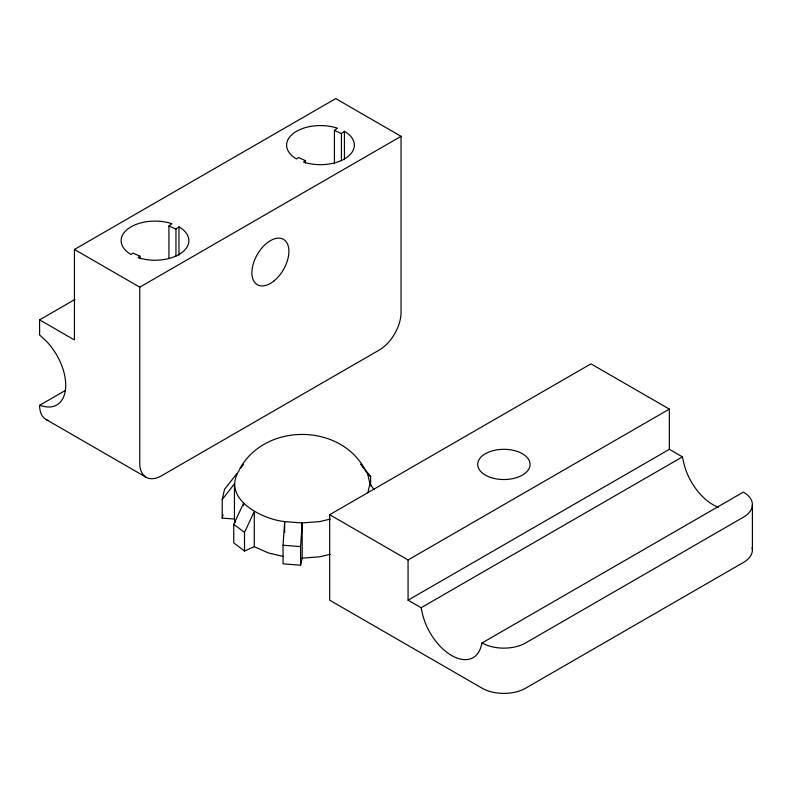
<?xml version="1.0" encoding="UTF-8"?>
<svg xmlns="http://www.w3.org/2000/svg" width="792" height="792" viewBox="0 0 792 792"><rect width="100%" height="100%" fill="white"/><g stroke="black" fill="none" stroke-linecap="round" stroke-linejoin="round"><path stroke-width="1.19" d="M330.224 519.097L319.72 521.611L302.188 522.948L302.188 558.142L300.574 565.191L283.041 563.864L283.041 545.252L284.655 521.611C261.35 519.136 220.879 498.346 239.451 469.933M300.574 565.191L300.574 546.589L302.188 522.948L284.655 521.611L284.655 532.541M235.214 522.403L234.442 519.037L222.225 518.107L222.225 499.495L224.532 489.377L236.749 473.705M222.225 518.107L222.998 514.731M367.874 492.832L369.933 483.833L367.617 473.705L364.914 469.933M482.09 642.926A30.789 17.78 0 0 0 525.641 642.926L743.381 517.216A30.789 17.78 0 0 0 743.381 492.079L482.09 642.926L481.051 646.411A43.114 24.889 60 0 1 451.608 655.499A43.114 24.889 60 0 1 422.166 612.414L421.126 607.731L408.068 600.188L408.068 559.964L669.349 409.108L669.349 449.331L408.068 600.188M283.487 556.529L268.31 552.905L254.282 546.688L244.51 551.014L233.749 542.916L233.749 524.314L243.52 503.385L243.52 505.821M244.51 551.014L244.51 532.412L254.282 511.493L254.282 546.688M239.699 468.913C265.013 422.948 339.362 422.948 364.667 468.913M240.808 468.052L243.52 464.28M222.225 499.495L234.442 483.833L234.442 519.037M168.934 258.063L168.934 225.977L171.933 223.72A33.868 19.552 0 0 0 128.126 228.759A33.868 19.552 0 0 0 131.046 254.489L132.927 253.074L139.936 256.182L139.936 258.657M139.936 256.182L138.065 257.598A33.868 19.552 0 0 0 181.873 252.569A33.868 19.552 0 0 0 178.952 226.829L175.953 229.086L175.953 256.232M334.422 163.756L334.422 130.442L337.422 128.185A33.868 19.552 0 0 0 293.614 133.214A33.868 19.552 0 0 0 296.535 158.945L298.406 157.539L305.425 160.647L305.425 163.112M305.425 160.647L303.544 162.053A33.868 19.552 0 0 0 347.351 157.024A33.868 19.552 0 0 0 344.431 131.294L341.431 133.551L341.431 160.697M48.114 420.374A30.789 17.78 -60 0 1 39.6 405.346L43.134 406.187A43.114 24.889 60 0 0 65.726 385.229A43.114 24.889 60 0 0 43.134 338.184L39.6 334.947L39.6 319.859L74.438 339.976L74.438 249.46L335.729 98.604L401.049 136.323L401.049 312.315A30.789 17.78 -60 0 1 379.269 350.034L161.538 475.745A30.789 17.78 -60 0 1 139.758 463.172L139.758 287.169L401.049 136.323M39.6 319.859L74.933 299.455M39.6 405.346L65.3 390.505M752.133 547.579A30.789 17.78 0 0 1 743.381 562.478L525.641 688.189A30.789 17.78 0 0 1 482.09 688.189L329.68 600.188L329.68 514.701L590.961 363.855L669.349 409.108M421.126 607.731L682.417 456.875L683.456 461.558A43.114 24.889 60 0 0 718.572 507.306M330.224 554.301L319.72 556.816L302.188 558.142M283.041 545.252L300.574 546.589M334.422 130.442L341.431 133.551M168.934 225.977L175.953 229.086M669.349 449.331L682.417 456.875M74.438 249.46L139.758 287.169M329.68 514.701L408.068 559.964M45.976 419.443L146.134 477.269M367.686 474.329L370.626 476.546L370.626 485.842M233.749 524.314L244.51 532.412M370.626 476.546L360.855 464.28L363.558 468.052M369.933 483.833L374.002 489.674M752.4 504.652L752.4 549.905M344.431 131.294L344.431 159.677M178.952 226.829L178.952 255.212M274.111 280.823A26.176 15.107 -60 0 0 284.249 239.857A26.176 15.107 -60 0 0 252.846 265.409A26.176 15.107 -60 0 0 274.111 280.823M490.783 477.507A26.176 15.107 0 0 0 530.046 464.419A26.176 15.107 0 0 0 490.783 451.331A26.176 15.107 0 0 0 490.783 477.507"/></g></svg>
